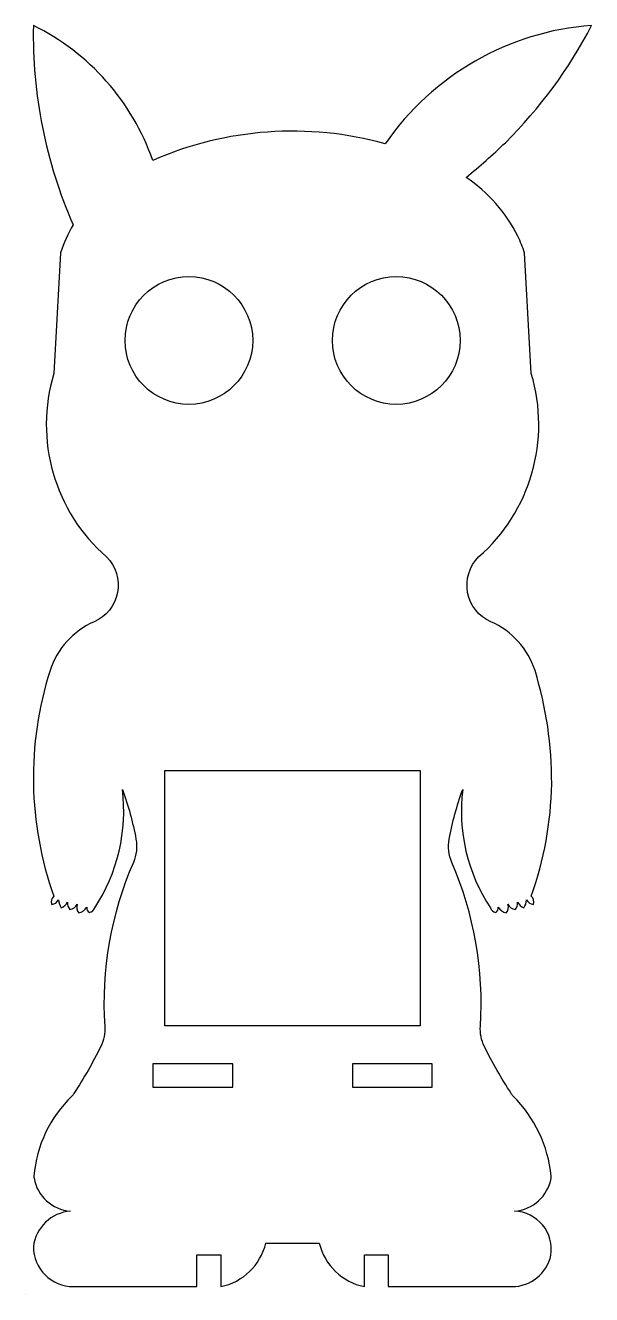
# Model space of a CAD drawing. Header units: millimetres. Extents: x -2 to 69, y -51 to 108.
import ezdxf

# ---------------------------------------------------------------- set-up
doc = ezdxf.new("R2010")
doc.units = ezdxf.units.MM
doc.layers.add('Corte exterior', color=1, linetype='Continuous', true_color=0xff0000)

msp = doc.modelspace()

# ---------------------------------------------------------------- linework, layer by layer
at = {"layer": 'Corte exterior', "flags": 128}
for points in [[(58.5, 93.76, 0.078651), (69.32, 108.45, 0.226827), (43.44, 93.63, 0.172014), (14.29, 91.54, 0.196968), (-0.68, 108.45, 0.108097), (4.31, 83.47, 0.05496), (2.74, 79.96), (1.89, 64.84, 0.294814), (8.49, 41.86, -0.528725), (6.95, 33.74, 0.2157), (1.42, 27.62, 0.165197), (1.9, -0.64, 0.33229), (1.63, -1.66, 0.267375), (2.47, -1.1, 0.121615), (2.81, -2.09, 0.192869), (3.6, -1.37, 0.212741), (3.91, -2.31, 0.217602), (4.81, -1.65, 0.241915), (5.02, -2.74, 0.211227), (6.02, -2.02, 0.292175), (6.35, -2.68, 0.279409), (7.02, -2.08, 0.178782), (10.48, 12.73, -0.042111), (12.19, 6.51, -0.150085), (11.86, 3.6, 0.119791), (8.27, -16.92, -0.131309), (7.77, -19.46, -0.031766), (4.4, -25.34, -0.10867), (4.16, -25.69, 0.183154), (-0.6, -35.69, 0.062452), (-0.59, -35.94, 0.346016), (3.98, -40.09, 0.357453), (-0.68, -44.55, 0.41422), (4.32, -49.55), (19.82, -49.55), (19.82, -45.55), (22.82, -45.55), (22.82, -49.55, 0.289145), (28.47, -44.11), (35.17, -44.11, 0.289145), (40.82, -49.55), (40.82, -45.55), (43.82, -45.55), (43.82, -49.55), (59.32, -49.55, 0.353337), (64.21, -45.6)], [(60.08, 82.04, 0.128448), (53.57, 89.41, 0.023889), (58.5, 93.76)], [(64.31, 13.44, 0.076366), (62.22, 27.62, 0.2157), (56.69, 33.74, -0.528725), (55.15, 41.86, 0.294814), (61.75, 64.84), (60.9, 79.96, 0.031885), (60.08, 82.04)], [(64.24, -35.69, 0.174893), (59.48, -25.69, -0.10867), (59.24, -25.34, -0.031766), (55.87, -19.46, -0.131309), (55.37, -16.92, 0.119791), (51.78, 3.6, -0.150085), (51.45, 6.51, -0.042111), (53.16, 12.73, 0.178782), (56.62, -2.08, 0.279409), (57.29, -2.68, 0.292175), (57.62, -2.02, 0.211227), (58.62, -2.74, 0.241915), (58.83, -1.65, 0.217602), (59.73, -2.31, 0.212741), (60.04, -1.37, 0.192869), (60.83, -2.09, 0.121615), (61.17, -1.1, 0.267375), (62.01, -1.66, 0.33229), (61.74, -0.64, 0.081996), (64.31, 13.44)], [(64.21, -45.6, 0.00306), (64.21, -45.6, 0.448197), (59.66, -40.09, 0.346016), (64.23, -35.94, 0.062452), (64.24, -35.69)]]:
    msp.add_lwpolyline(points, format="xyb", dxfattribs=at)
msp.add_lwpolyline([(32.32, 15.13), (47.82, 15.13), (47.82, -16.87), (15.82, -16.87), (15.82, 15.13), (32.32, 15.13)], dxfattribs=at)
for points in [[(14.32, -24.55), (24.32, -24.55), (24.32, -21.65), (14.32, -21.65)], [(39.32, -24.55), (49.32, -24.55), (49.32, -21.65), (39.32, -21.65)], [(-1.68, -50.55), (-1.68, -50.55)], [(-1.68, -50.55), (-1.68, -50.55)]]:
    msp.add_lwpolyline(points, close=True, dxfattribs=at)
at = {"layer": 'Corte exterior'}
for centre in [(18.82, 68.98), (44.82, 68.98)]:
    msp.add_circle(centre, 8, dxfattribs=at)

doc.saveas('drawing.dxf')
